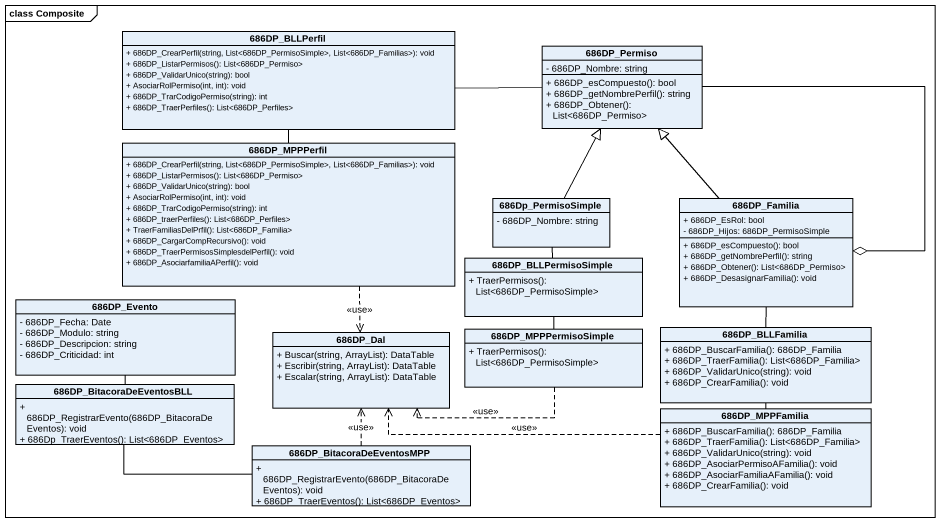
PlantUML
@startuml
mainframe class Composite
hide circle
hide empty members
skinparam classAttributeIconSize 0
class "686DP_BLLPerfil" as c686DP_BLLPerfil {
  + 686DP_CrearPerfil(string, List<686DP_PermisoSimple>, List<686DP_Familias>): void
  + 686DP_ListarPermisos(): List<686DP_Permiso>
  + 686DP_ValidarUnico(string): bool
  + AsociarRolPermiso(int, int): void
  + 686DP_TrarCodigoPermiso(string): int
  + 686DP_TraerPerfiles(): List<686DP_Perfiles>
}
class "686DP_Permiso" as c686DP_Permiso {
  - 686DP_Nombre: string
  + 686DP_esCompuesto(): bool
  + 686DP_getNombrePerfil(): string
  + 686DP_Obtener(): List<686DP_Permiso>
}
class "686DP_MPPPerfil" as c686DP_MPPPerfil {
  + 686DP_CrearPerfil(string, List<686DP_PermisoSimple>, List<686DP_Familias>): void
  + 686DP_ListarPermisos(): List<686DP_Permiso>
  + 686DP_ValidarUnico(string): bool
  + AsociarRolPermiso(int, int): void
  + 686DP_TrarCodigoPermiso(string): int
  + 686DP_traerPerfiles(): List<686DP_Perfiles>
  + TraerFamiliasDelPrfil(): List<686DP_Familia>
  + 686DP_CargarCompRecursivo(): void
  + 686DP_TraerPermisosSimplesdelPerfil(): void
  + 686DP_AsociarfamiliaAPerfil(): void
}
class "686Dp_PermisoSimple" as c686Dp_PermisoSimple {
  - 686DP_Nombre: string
}
class "686DP_Familia" as c686DP_Familia {
  + 686DP_EsRol: bool
  - 686DP_Hijos: 686DP_PermisoSimple
  + 686DP_esCompuesto(): bool
  + 686DP_getNombrePerfil(): string
  + 686DP_Obtener(): List<686DP_Permiso>
  + 686DP_DesasignarFamilia(): void
}
class "686DP_BLLPermisoSimple" as c686DP_BLLPermisoSimple {
  + TraerPermisos(): List<686DP_PermisoSimple>
}
class "686DP_Evento" as c686DP_Evento {
  - 686DP_Fecha: Date
  - 686DP_Modulo: string
  - 686DP_Descripcion: string
  - 686DP_Criticidad: int
}
class "686DP_Dal" as c686DP_Dal {
  + Buscar(string, ArrayList): DataTable
  + Escribir(string, ArrayList): DataTable
  + Escalar(string, ArrayList): DataTable
}
class "686DP_MPPPermisoSimple" as c686DP_MPPPermisoSimple {
  + TraerPermisos(): List<686DP_PermisoSimple>
}
class "686DP_BLLFamilia" as c686DP_BLLFamilia {
  + 686DP_BuscarFamilia(): 686DP_Familia
  + 686DP_TraerFamilia(): List<686DP_Familia>
  + 686DP_ValidarUnico(string): void
  + 686DP_CrearFamilia(): void
}
class "686DP_BitacoraDeEventosBLL" as c686DP_BitacoraDeEventosBLL {
  + 686DP_RegistrarEvento(686DP_BitacoraDeEventos): void
  + 686Dp_TraerEventos(): List<686DP_Eventos>
}
class "686DP_MPPFamilia" as c686DP_MPPFamilia {
  + 686DP_BuscarFamilia(): 686DP_Familia
  + 686DP_TraerFamilia(): List<686DP_Familia>
  + 686DP_ValidarUnico(string): void
  + 686DP_AsociarPermisoAFamilia(): void
  + 686DP_AsociarFamiliaAFamilia(): void
  + 686DP_CrearFamilia(): void
}
class "686DP_BitacoraDeEventosMPP" as c686DP_BitacoraDeEventosMPP {
  + 686DP_RegistrarEvento(686DP_BitacoraDeEventos): void
  + 686DP_TraerEventos(): List<686DP_Eventos>
}
c686DP_BLLPerfil -- c686DP_MPPPerfil
c686DP_Permiso -left- c686DP_BLLPerfil
c686DP_Permiso --o c686DP_Familia
c686DP_MPPPerfil ..> c686DP_Dal : <<use>>
c686Dp_PermisoSimple -up-|> c686DP_Permiso
c686Dp_PermisoSimple -- c686DP_BLLPermisoSimple
c686DP_Familia -up-|> c686DP_Permiso
c686DP_Familia -- c686DP_BLLFamilia
c686DP_BLLPermisoSimple -- c686DP_MPPPermisoSimple
c686DP_Evento -- c686DP_BitacoraDeEventosBLL
c686DP_MPPPermisoSimple .left.> c686DP_Dal : <<use>>
c686DP_BLLFamilia -- c686DP_MPPFamilia
c686DP_BitacoraDeEventosBLL -right- c686DP_BitacoraDeEventosMPP
c686DP_MPPFamilia .left.> c686DP_Dal : <<use>>
c686DP_BitacoraDeEventosMPP .up.> c686DP_Dal : <<use>>
@enduml
